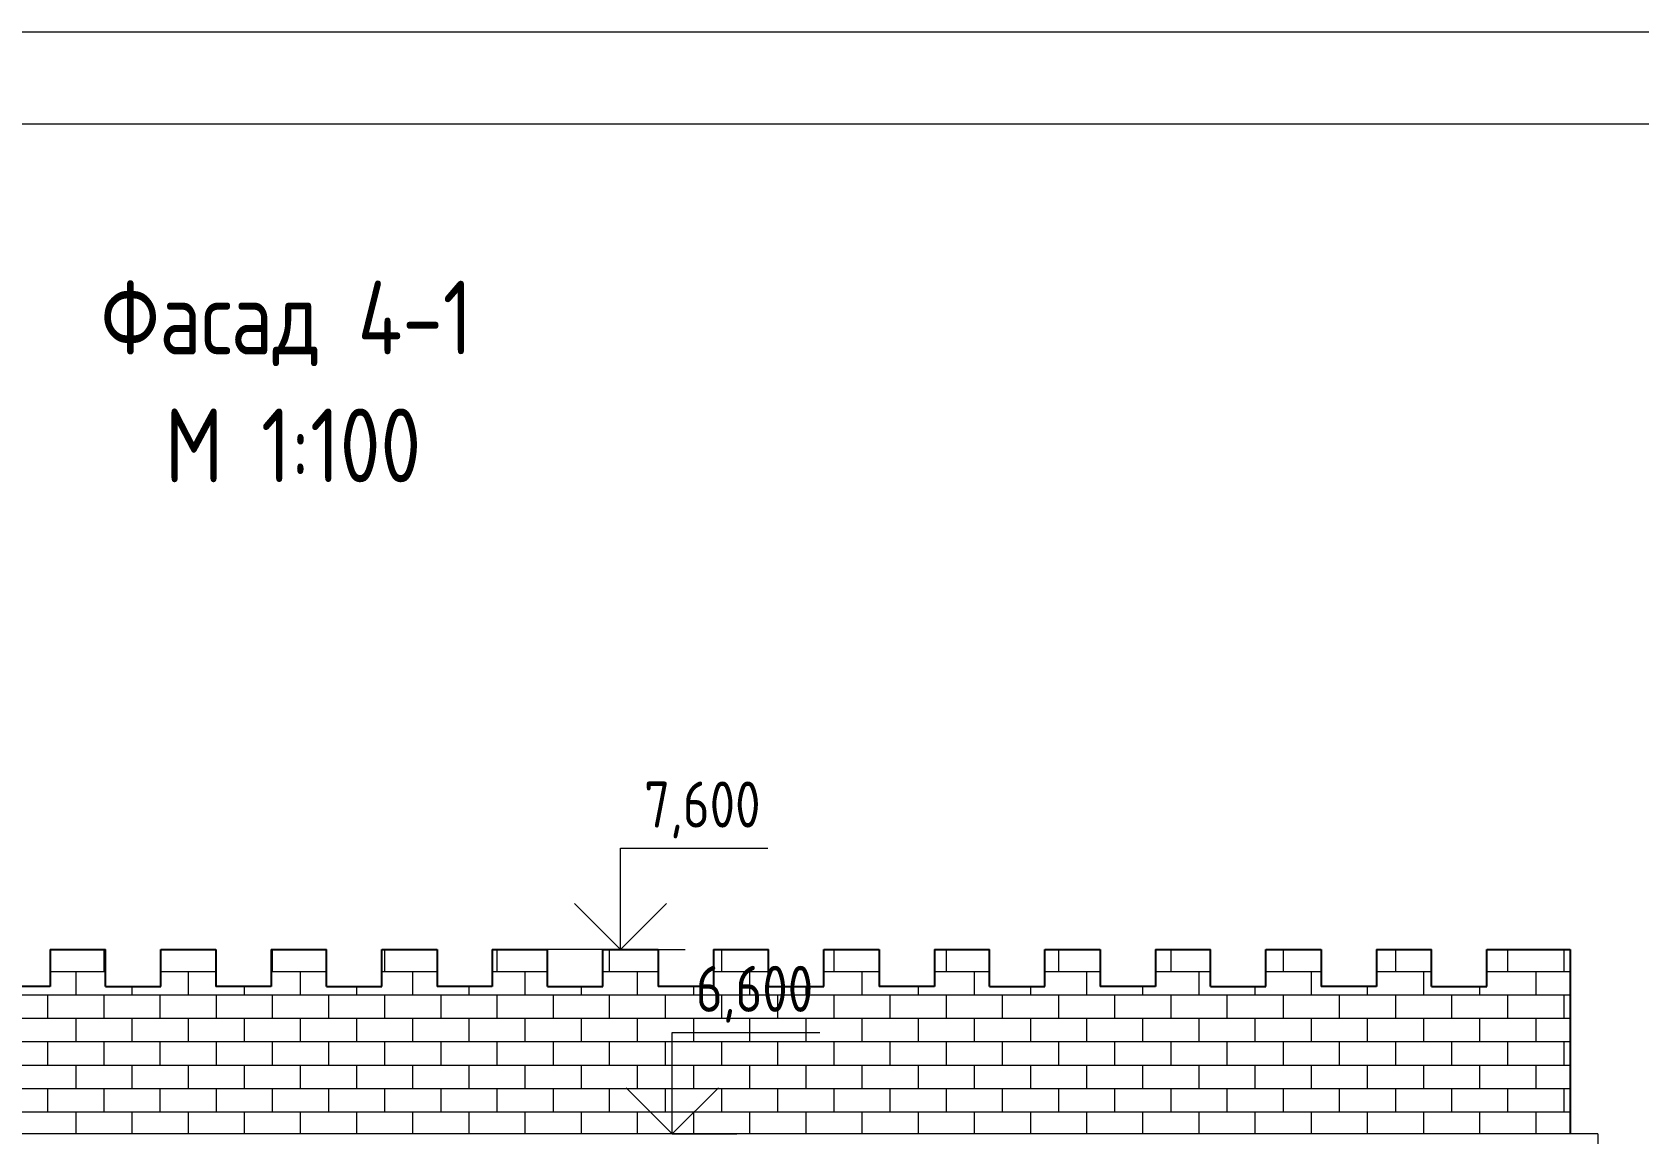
# Model space of a CAD drawing. Header units: feet. Extents: x -10410 to 374725, y -46422 to 88923.
# Drawn here: x 210552 to 219273, y 8456 to 14433 of the extents above; entities that cross this region are included whole.
import ezdxf

# ---------------------------------------------------------------- set-up
doc = ezdxf.new("R2010")
doc.units = ezdxf.units.FT
doc.header["$MEASUREMENT"] = 0
for name, color, linetype, lineweight in [('82323000_Ном._пера__1', 7, 'Continuous', 20), ('Интерьер - Мебель_Ном._пера__1', 7, 'Continuous', 20), ('Конструктив - Перекрытия_Ном._пера__120', 7, 'Continuous', 5), ('Маркер - Оси_Ном._пера__1', 7, 'Continuous', 20)]:
    doc.layers.add(name, color=color, linetype=linetype, lineweight=lineweight)
doc.layers.add('Конструктив - Стены Несущие_Ном._пера__107', color=7, linetype='Continuous', lineweight=5, true_color=0xaaaaaa)
doc.layers.add('Конструктив - Стены Несущие_Ном._пера__87', color=7, linetype='Continuous', lineweight=25, true_color=0x6a6a6a)
doc.styles.add('СГЕНЕРИР_СТИЛЬ_2', font='CS_Gost2304.shx')
doc.styles.add('СГЕНЕРИР_СТИЛЬ_3', font='CS_Gost2304.shx')

msp = doc.modelspace()

# ---------------------------------------------------------------- hatches: boundary and pattern name
at = {"layer": 'Конструктив - Стены Несущие_Ном._пера__107', "linetype": 'Continuous'}
h = msp.add_hatch(dxfattribs=at)
h.set_pattern_fill('ЧЕРЕПИЦА_02', color=256, style=0, pattern_type=2)
h.set_pattern_definition([(0, (211399.68, 8956.22), (0, 127), []), (90, (211399.68, 8956.22), (-304.8, 0), [127, -127]), (90, (211552.08, 9083.22), (-304.8, 0), [127, -127])])
h.paths.add_polyline_path([(203899.67988, 8456.22003), (218899.67988, 8456.22003), (218899.67988, 9456.22003), (218448.14096, 9456.22003), (218448.14096, 9256.22003), (218148.14096, 9256.22003), (218148.14096, 9456.22003), (217848.5833, 9456.22003), (217848.5833, 9256.22003), (217548.5833, 9256.22003), (217548.5833, 9456.22003), (217248.62063, 9456.22003), (217248.62063, 9256.22003), (216948.62063, 9256.22003), (216948.62063, 9456.22003), (216648.84571, 9456.22003), (216648.84571, 9256.22003), (216348.84571, 9256.22003), (216348.84571, 9456.22003), (216048.88259, 9456.22003), (216048.88259, 9256.22003), (215748.88259, 9256.22003), (215748.88259, 9456.22003), (215449.29565, 9456.22003), (215449.29565, 9256.22003), (215149.29565, 9256.22003), (215149.29565, 9456.22003), (214849.33276, 9456.22003), (214849.33276, 9256.22003), (214549.33276, 9256.22003), (214549.33276, 9456.22003), (214249.82852, 9456.22003), (214249.82852, 9256.22003), (213949.82852, 9256.22003), (213949.82852, 9456.22003), (213649.86562, 9456.22003), (213649.86562, 9256.22003), (213349.86562, 9256.22003), (213349.86562, 9456.22003), (213049.72972, 9456.22003), (213049.72972, 9256.22003), (212749.72972, 9256.22003), (212749.72972, 9456.22003), (212449.76683, 9456.22003), (212449.76683, 9256.22003), (212149.76683, 9256.22003), (212149.76683, 9456.22003), (211849.45323, 9456.22003), (211849.45323, 9256.22003), (211549.45323, 9256.22003), (211549.45323, 9456.22003), (211249.66803, 9456.22003), (211249.66803, 9256.22003), (210949.66803, 9256.22003), (210949.66803, 9456.22003), (210649.89312, 9456.22003), (210649.89312, 9256.22003), (210349.89312, 9256.22003), (210349.89312, 9456.22003), (210049.93022, 9456.22003), (210049.93022, 9256.22003), (209749.93022, 9256.22003), (209749.93022, 9456.22003), (209450.31333, 9456.22003), (209450.31333, 9256.22003), (209150.31333, 9256.22003), (209150.31333, 9456.22003), (208850.35066, 9456.22003), (208850.35066, 9256.22003), (208550.35066, 9256.22003), (208550.35066, 9456.22003), (208249.91301, 9456.22003), (208249.91301, 9256.22003), (207949.91301, 9256.22003), (207949.91301, 9456.22003), (207649.78449, 9456.22003), (207649.78449, 9256.22003), (207349.78449, 9256.22003), (207349.78449, 9456.22003), (207049.37075, 9456.22003), (207049.37075, 9256.22003), (206749.37075, 9256.22003), (206749.37075, 9456.22003), (206449.68591, 9456.22003), (206449.68591, 9256.22003), (206149.68591, 9256.22003), (206149.68591, 9456.22003), (205849.63272, 9456.22003), (205849.63272, 9256.22003), (205549.63272, 9256.22003), (205549.63272, 9456.22003), (205250.01516, 9456.22003), (205250.01516, 9256.22003), (204950.01516, 9256.22003), (204950.01516, 9456.22003), (204650.43649, 9456.22003), (204650.43649, 9256.22003), (204350.43649, 9256.22003), (204350.43649, 9456.22003), (203899.67988, 9456.22003)])

# ---------------------------------------------------------------- linework, layer by layer
at = {"layer": '82323000_Ном._пера__1', "linetype": 'Continuous'}
for p, q in [((229953.65502, 14433.36713), (188010.10691, 14433.36713)), ((229453.65502, 13933.36713), (190010.10691, 13933.36713))]:
    msp.add_line(p, q, dxfattribs=at)
at = {"layer": 'Интерьер - Мебель_Ном._пера__1', "linetype": 'Continuous'}
for p, q in [((213745.76918, 9456.22003), (213745.76918, 10006.22003)), ((213745.76918, 10006.22003), (214545.77049, 10006.22003)), ((213745.76918, 9456.22003), (213495.76918, 9706.22003)), ((213745.76918, 9456.22003), (213995.76918, 9706.22003)), ((213745.76918, 9456.22003), (213195.76918, 9456.22003)), ((213745.76918, 9456.22003), (214095.76918, 9456.22003)), ((214026.55412, 8456.22003), (214026.55412, 9006.22003)), ((214026.55412, 9006.22003), (214826.55542, 9006.22003)), ((214026.55412, 8456.22003), (213776.55412, 8706.22003)), ((214026.55412, 8456.22003), (214276.55412, 8706.22003)), ((214026.55412, 8456.22003), (213476.55412, 8456.22003)), ((214026.55412, 8456.22003), (214376.55412, 8456.22003))]:
    msp.add_line(p, q, dxfattribs=at)
at = {"layer": 'Конструктив - Перекрытия_Ном._пера__120', "linetype": 'Continuous'}
for q in [(203749.67973, 8456.22003), (219049.67999, 8156.22003)]:
    msp.add_line((219049.67999, 8456.22003), q, dxfattribs=at)
at = {"layer": 'Конструктив - Стены Несущие_Ном._пера__87', "linetype": 'Continuous'}
for p, q in [((210649.89309, 9456.22003), (210949.66806, 9456.22003)), ((210649.89309, 9456.22003), (210649.89309, 9256.22003)), ((210949.66806, 9256.22003), (210949.66806, 9456.22003)), ((211249.66806, 9456.22003), (211549.45322, 9456.22003)), ((211249.66806, 9256.22003), (211249.66806, 9456.22003)), ((211549.45322, 9456.22003), (211549.45322, 9256.22003)), ((211849.45322, 9456.22003), (212149.76684, 9456.22003)), ((211849.45322, 9456.22003), (211849.45322, 9256.22003)), ((212149.76684, 9256.22003), (212149.76684, 9456.22003)), ((212449.76684, 9456.22003), (212749.72971, 9456.22003)), ((212449.76684, 9256.22003), (212449.76684, 9456.22003)), ((212749.72971, 9456.22003), (212749.72971, 9256.22003)), ((213049.72971, 9456.22003), (213349.86561, 9456.22003)), ((213049.72971, 9456.22003), (213049.72971, 9256.22003)), ((213349.86561, 9256.22003), (213349.86561, 9456.22003)), ((213649.86561, 9456.22003), (213949.82848, 9456.22003)), ((213649.86561, 9256.22003), (213649.86561, 9456.22003)), ((213949.82848, 9456.22003), (213949.82848, 9256.22003)), ((214249.82848, 9456.22003), (214549.33275, 9456.22003)), ((214249.82848, 9456.22003), (214249.82848, 9256.22003)), ((214549.33275, 9256.22003), (214549.33275, 9456.22003)), ((214849.33275, 9456.22003), (215149.29562, 9456.22003)), ((214849.33275, 9256.22003), (214849.33275, 9456.22003)), ((215149.29562, 9456.22003), (215149.29562, 9256.22003)), ((215449.29562, 9456.22003), (215748.8827, 9456.22003)), ((215449.29562, 9456.22003), (215449.29562, 9256.22003)), ((215748.8827, 9256.22003), (215748.8827, 9456.22003)), ((216048.8827, 9456.22003), (216348.84556, 9456.22003)), ((216048.8827, 9256.22003), (216048.8827, 9456.22003)), ((216348.84556, 9456.22003), (216348.84556, 9256.22003)), ((216648.84556, 9456.22003), (216948.62054, 9456.22003)), ((216648.84556, 9456.22003), (216648.84556, 9256.22003)), ((216948.62054, 9256.22003), (216948.62054, 9456.22003)), ((217248.62054, 9256.22003), (217248.62054, 9456.22003)), ((217248.62054, 9456.22003), (217548.5834, 9456.22003)), ((217548.5834, 9456.22003), (217548.5834, 9256.22003)), ((217848.5834, 9456.22003), (217848.5834, 9256.22003)), ((217848.5834, 9456.22003), (218148.14077, 9456.22003)), ((218148.14077, 9256.22003), (218148.14077, 9456.22003)), ((218448.14077, 9256.22003), (218448.14077, 9456.22003)), ((218448.14077, 9456.22003), (218899.67988, 9456.22003)), ((218899.67988, 9456.22003), (218899.67988, 8456.22003)), ((210649.89309, 9256.22003), (210349.89309, 9256.22003)), ((210949.66806, 9256.22003), (211249.66806, 9256.22003)), ((211849.45322, 9256.22003), (211549.45322, 9256.22003)), ((212149.76684, 9256.22003), (212449.76684, 9256.22003)), ((213049.72971, 9256.22003), (212749.72971, 9256.22003)), ((213349.86561, 9256.22003), (213649.86561, 9256.22003)), ((214249.82848, 9256.22003), (213949.82848, 9256.22003)), ((214549.33275, 9256.22003), (214849.33275, 9256.22003)), ((215449.29562, 9256.22003), (215149.29562, 9256.22003)), ((215748.8827, 9256.22003), (216048.8827, 9256.22003)), ((216648.84556, 9256.22003), (216348.84556, 9256.22003)), ((216948.62054, 9256.22003), (217248.62054, 9256.22003)), ((217848.5834, 9256.22003), (217548.5834, 9256.22003)), ((218148.14077, 9256.22003), (218448.14077, 9256.22003))]:
    msp.add_line(p, q, dxfattribs=at)

# ---------------------------------------------------------------- texts
at = {"layer": 'Интерьер - Мебель_Ном._пера__1', "linetype": 'Continuous', "char_height": 250, "attachment_point": 7, "style": 'СГЕНЕРИР_СТИЛЬ_2'}
for s, insert in [('\\A1;{\\FCS_Gost2304.shx; 7,600}', (213745.76918, 10059.67619)), ('\\A1;{\\FCS_Gost2304.shx; 6,600}', (214026.55412, 9059.67619))]:
    msp.add_mtext(s, dxfattribs=dict(at, insert=insert))
at = {"layer": 'Маркер - Оси_Ном._пера__1', "linetype": 'Continuous', "char_height": 400, "attachment_point": 7, "style": 'СГЕНЕРИР_СТИЛЬ_3'}
for s, insert in [('\\A1;{\\FCS_Gost2304.shx;Фасад 4-1}', (210925.17568, 12621.18112)), ('\\A1;{\\FCS_Gost2304.shx;М 1:100}', (211272.32719, 11991.45082))]:
    msp.add_mtext(s, dxfattribs=dict(at, insert=insert))

doc.saveas('drawing.dxf')
